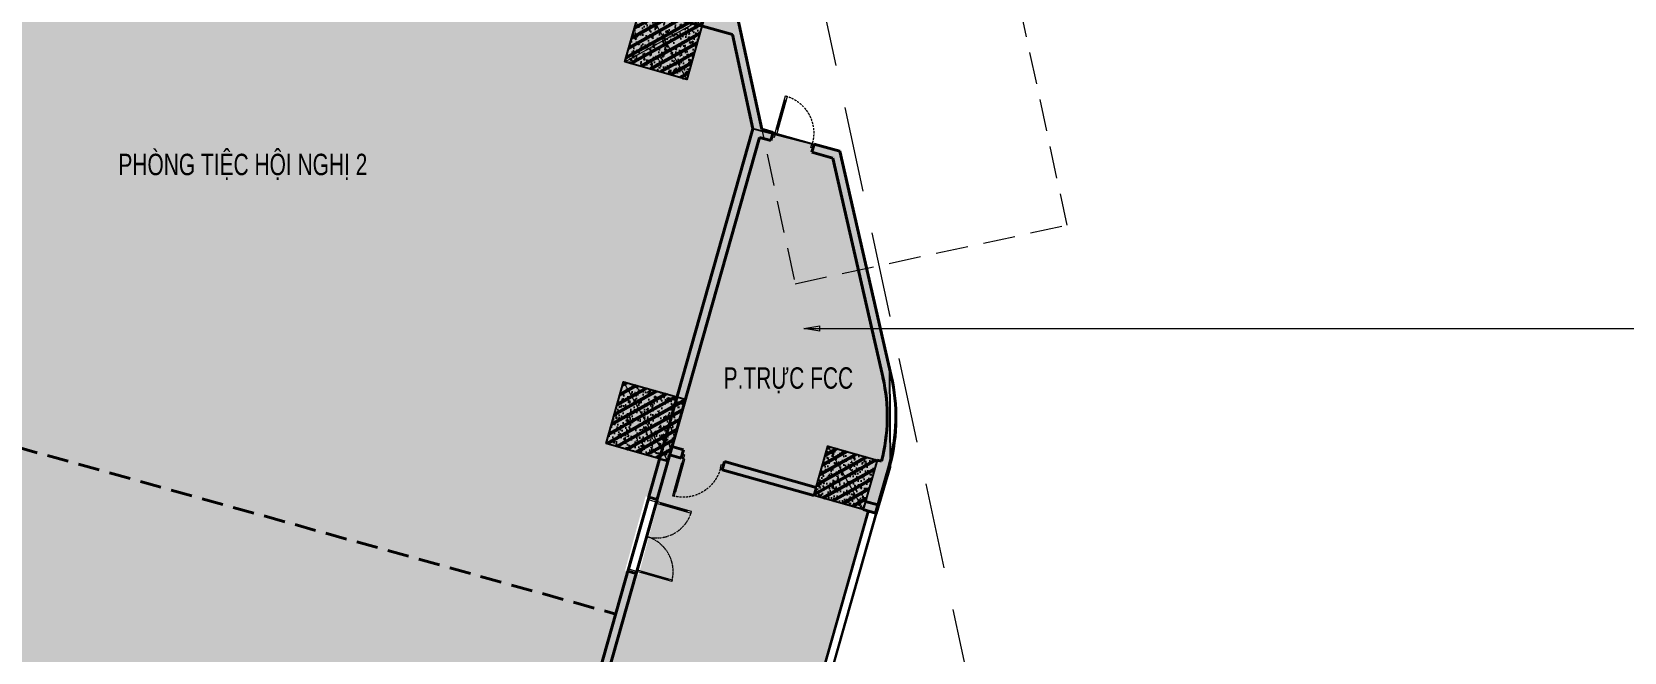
# Model space of a CAD drawing. Header units: millimetres. Extents: x -11451263 to 11578383104, y -507 to 1450429.
# Drawn here: x 11446361 to 11483542, y 1133750 to 1148244 of the extents above; entities that cross this region are included whole.
import ezdxf

# ---------------------------------------------------------------- set-up
doc = ezdxf.new("R2010")
doc.units = ezdxf.units.MM
doc.header["$MEASUREMENT"] = 0
for name, pattern in [('DASH2-1', [3, 2, -1]), ('DASHED2', [0.375, 0.25, -0.125]), ('HIDDEN', [0.375, 0.25, -0.125]), ('HIDDEN2', [0.1875, 0.125, -0.0625]), ('Xref_ST_MBDV Cot vach 30.7.2022$0$HIDDEN', [0.375, 0.25, -0.125])]:
    doc.linetypes.add(name, pattern=pattern)
doc.layers.get('0').update_dxf_attribs({"linetype": 'CONTINUOUS', "lineweight": 13})
doc.layers.get('Defpoints').update_dxf_attribs({"color": 5, "linetype": 'CONTINUOUS', "lineweight": 13})
doc.layers.add('A-AREA-NON-PLOT', color=4, linetype='CONTINUOUS', plot=False)
for name, color, linetype, lineweight in [('A-DOOR', 1, 'CONTINUOUS', 9), ('CUA', 37, 'CONTINUOUS', 13), ('DO DIEN TICH THONG THUY', 141, 'CONTINUOUS', 13), ('KT-Chu viet', 255, 'CONTINUOUS', 20), ('KT-Kich thuoc', 159, 'CONTINUOUS', 18), ('KT-Net cat', 1, 'CONTINUOUS', 40), ('KT-Net cua', 87, 'CONTINUOUS', 9), ('KT-Net khuat', 8, 'HIDDEN', 18), ('KT-Net thay', 7, 'CONTINUOUS', 25), ('KT-Net to mau', 159, 'CONTINUOUS', 18)]:
    doc.layers.add(name, color=color, linetype=linetype, lineweight=lineweight)
for name, color, linetype in [('A-WALL-PATT', 251, 'CONTINUOUS'), ('SPE-MEP-Electric', 2, 'CONTINUOUS'), ('xref.asix of  podium$0$xref.asix of  podium$0$KT-Net cot vach', 6, 'CONTINUOUS')]:
    doc.layers.add(name, color=color, linetype=linetype)
doc.styles.add('Xref_ST_MBDV Cot vach 30.7.2022$0$Arial', font='arial.ttf', dxfattribs={"width": 0.7})
doc.dimstyles.new('SPE-DIM150', dxfattribs={"dimscale": 150, "dimtxt": 2.5, "dimasz": 2.5, "dimexe": 1.25, "dimexo": 0.625, "dimtad": 1, "dimdec": 0, "dimtxsty": 'Standard', "dimcen": 2.5, "dimadec": 0, "dimazin": 0, "dimtfac": 1, "dimtdec": 0, "dimtmove": 0, "dimatfit": 3, "dimldrblk": 'CLOSEDBLANK', "dimfxl": 0, "dimarcsym": 0})

# ---------------------------------------------------------------- blocks, each defined once
blk = doc.blocks.new('*U81')
h = blk.add_hatch()
h.set_pattern_fill('VATLIEU04', color=250, scale=40, style=0, pattern_type=2)
h.set_pattern_definition([(49.99999999999999, (550.0000000000146, 1549.999999999985), (286.9040730403014, -25.10085399303804), [30, -330]), (355, (550.0000000000146, 1549.999999999985), (-55.50053344520001, 300.8768534800047), [24, -264]), (100.4514, (573.9086720000146, 1547.908263999985), (231.4037526856086, 275.7758168243814), [25.49607600000001, -280.4568448]), (46.1842, (550.0000000000146, 1629.999999999985), (426.8964194502578, -66.20760573160723), [45, -495.0000000000001]), (96.63559999999998, (585.5746980000147, 1624.482677199985), (373.8650822194813, 389.6471483601767), [38.2441152, -420.6852000000001]), (351.1842, (550.0000000000146, 1629.999999999985), (373.8647780534509, 389.6474403701299), [36.00000000000001, -396.0000000000001]), (21, (590.0000000000146, 1609.999999999985), (238.7628208473847, -161.0475562661355), [30, -330]), (326.0000000000001, (590.0000000000146, 1609.999999999985), (97.32613276863269, 290.0600180187412), [24, -264]), (71.4514, (609.8968932000146, 1596.579357599985), (336.089051432596, 129.012198683981), [25.496076, -280.4568448]), (37.50000000000001, (550.0000000000146, 1549.999999999985), (4.863942126916267, 133.1575415325246), [0, -260.8, 0, -268.0000000000001, 0, -265.0000000000001]), (7.499999999999999, (550.0000000000146, 1549.999999999985), (105.2278149768594, 157.7646847529441), [0, -152.8, 0, -254.8, 0, -101]), (327.5, (460.8000000000145, 1549.999999999985), (213.5289744689636, -9.021948693751904), [0, -100, 0, -312.0000000000001, 0, -414.0000000000001]), (317.5, (420.8000000000145, 1549.999999999985), (233.2744677369545, 40.04199293292709), [0, -130, 0, -207.2, 0, -294]), (45, (550.0000000000146, 1549.999999999985), (-120.2081528017131, 120.2081528017131), []), (45, (550.0000000000146, 1598.999999999985), (-120.2081528017131, 120.2081528017131), [])])
h.paths.add_polyline_path([(-475.0000000000001, -474.9999999999999), (1025, -475.0000000000146), (1025.000000000015, 1024.999999999985), (-474.9999999999854, 1025)])
at = {"color": 6, "ltscale": 0.25}
blk.add_lwpolyline([(-475.0000000000001, -474.9999999999999), (1025, -475.0000000000146), (1025.000000000015, 1024.999999999985), (-474.9999999999854, 1025)], close=True, dxfattribs=at)
at = {"layer": 'Defpoints', "linetype": 'ByBlock', "ltscale": 30}
for p, q in [((1025, -475.0000000000146), (-474.9999999999854, 1025)), ((-475.0000000000001, -474.9999999999999), (1025.000000000015, 1024.999999999985))]:
    blk.add_line(p, q, dxfattribs=at)
blk = doc.blocks.new('*U83')
h = blk.add_hatch()
h.set_pattern_fill('VATLIEU04', color=250, scale=40, style=0, pattern_type=2)
h.set_pattern_definition([(49.99999999999999, (250.0000000000291, 1250.000000000029), (286.9040730403014, -25.10085399303804), [30, -330]), (355, (250.0000000000291, 1250.000000000029), (-55.50053344520001, 300.8768534800047), [24, -264]), (100.4514, (273.9086720000291, 1247.908264000028), (231.4037526856086, 275.7758168243814), [25.49607600000001, -280.4568448]), (46.1842, (250.0000000000291, 1330.000000000029), (426.8964194502578, -66.20760573160723), [45, -495.0000000000001]), (96.63559999999998, (285.5746980000292, 1324.482677200029), (373.8650822194813, 389.6471483601767), [38.2441152, -420.6852000000001]), (351.1842, (250.0000000000291, 1330.000000000029), (373.8647780534509, 389.6474403701299), [36.00000000000001, -396.0000000000001]), (21, (290.0000000000291, 1310.000000000029), (238.7628208473847, -161.0475562661355), [30, -330]), (326.0000000000001, (290.0000000000291, 1310.000000000029), (97.32613276863269, 290.0600180187412), [24, -264]), (71.4514, (309.8968932000291, 1296.579357600029), (336.089051432596, 129.012198683981), [25.496076, -280.4568448]), (37.50000000000001, (250.0000000000291, 1250.000000000029), (4.863942126916267, 133.1575415325246), [0, -260.8, 0, -268.0000000000001, 0, -265.0000000000001]), (7.499999999999999, (250.0000000000291, 1250.000000000029), (105.2278149768594, 157.7646847529441), [0, -152.8, 0, -254.8, 0, -101]), (327.5, (160.8000000000291, 1250.000000000029), (213.5289744689636, -9.021948693751904), [0, -100, 0, -312.0000000000001, 0, -414.0000000000001]), (317.5, (120.8000000000291, 1250.000000000029), (233.2744677369545, 40.04199293292709), [0, -130, 0, -207.2, 0, -294]), (45, (250.0000000000291, 1250.000000000029), (-120.2081528017131, 120.2081528017131), []), (45, (250.0000000000291, 1299.000000000029), (-120.2081528017131, 120.2081528017131), [])])
h.paths.add_polyline_path([(-475.0000000000001, -474.9999999999999), (725.0000000000146, -475.0000000000001), (725.0000000000291, 725.0000000000286), (-474.9999999999854, 725.0000000000289)])
at = {"color": 6, "ltscale": 0.25}
blk.add_lwpolyline([(-475.0000000000001, -474.9999999999999), (725.0000000000146, -475.0000000000001), (725.0000000000291, 725.0000000000286), (-474.9999999999854, 725.0000000000289)], close=True, dxfattribs=at)
at = {"layer": 'Defpoints', "linetype": 'ByBlock', "ltscale": 30}
for p, q in [((725.0000000000146, -475.0000000000001), (-474.9999999999854, 725.0000000000289)), ((-475.0000000000001, -474.9999999999999), (725.0000000000291, 725.0000000000286))]:
    blk.add_line(p, q, dxfattribs=at)
blk = doc.blocks.new('gfdgdfg')
at = {"layer": 'xref.asix of  podium$0$xref.asix of  podium$0$KT-Net cot vach', "linetype": 'ByBlock', "xscale": -0.9999999999999977, "rotation": 254.2212213650004}
for name, p in [('*U81', (11534.93400091678, 51945.7562105956)), ('*U81', (11093.83513820916, 43029.73509521945)), ('*U83', (15946.21754143015, 41814.46359195979))]:
    blk.add_blockref(name, p, dxfattribs=at)
blk = doc.blocks.new('*U206')
at = {"layer": 'CUA'}
for p, q in [((11461107.92862839, 1137466.122524484), (11461118.80717122, 1137504.614826387)), ((11461113.3678998, 1137485.368675435), (11461738.86780559, 1137308.592354432)), ((11461733.42853417, 1137289.346203481), (11461744.30707701, 1137327.838505384)), ((11460667.34764371, 1135907.18429768), (11460656.46910088, 1135868.691995777)), ((11460661.9083723, 1135887.938146728), (11461287.40827808, 1135711.161825726)), ((11461292.8475495, 1135730.407976677), (11461281.96900667, 1135691.915674774))]:
    blk.add_line(p, q, dxfattribs=at)
for points in [[(11460843.64156946, 1137634.339486595), (11460827.32375521, 1137576.60103374), (11460981.36447885, 1137533.066650828), (11460984.08411456, 1137542.689726304), (11461022.57641646, 1137531.81118347), (11461036.174595, 1137579.92656085)], [(11461022.57641646, 1137531.81118347), (11461011.69787363, 1137493.318881567), (11461829.65928893, 1137262.149846397), (11461840.53783176, 1137300.642148301)], [(11460354.10714203, 1135902.185901226), (11460370.42495628, 1135959.924354081), (11460524.46567992, 1135916.389971169), (11460521.74604422, 1135906.766895694), (11460560.23834612, 1135895.88835286), (11460546.64016758, 1135847.772975481)], [(11460560.23834612, 1135895.88835286), (11460571.11688895, 1135934.380654764), (11461389.07830426, 1135703.211619594), (11461378.19976143, 1135664.71931769)]]:
    blk.add_lwpolyline(points, close=True, dxfattribs=at)
at = {"layer": 'CUA', "linetype": 'HIDDEN2'}
for centre, radius, start, end in [((11461022.57641646, 1137531.811183471), 849.9999998530715, 254.2188558074565, 344.2188165182764), ((11460560.23834612, 1135895.888352859), 849.9999998541882, 344.2188950469619, 74.2188558074565)]:
    blk.add_arc(centre, radius, start, end, dxfattribs=at)
blk = doc.blocks.new('KHHFG-flat-22')
blk.add_wipeout([(435.7730796767742, 1834.954686340178), (741.8232201580604, 1748.3217561286879), (276.98477550439907, 9.13652867381461), (-44.72998550860211, 100.22334619238961)]).dxf.layer = 'KT-Kich thuoc'
at = {"layer": 'KT-Net cat'}
for p, q in [((704.8876855485141, 1758.760331517551), (512.4261760320514, 1813.153045684798)), ((215.3532580453902, 26.60674586519599), (22.89174852892756, 80.99946003220975))]:
    blk.add_line(p, q, dxfattribs=at)
at = {"layer": 'CUA'}
blk.add_blockref('*U206', (-11460331.28591821, -1135821.162721953), dxfattribs=at)
blk = doc.blocks.new('_ClosedBlank')
at = {"linetype": 'ByBlock', "lineweight": -2}
for p, q in [((-1, 0.1666666666666666), (0, 0)), ((-1, 0.1666666666666666), (-1, -0.1666666666666666)), ((0, 0), (-1, -0.1666666666666666))]:
    blk.add_line(p, q, dxfattribs=at)
blk = doc.blocks.new('*U403')
blk.add_line((-115.2665469908114, 40.16992836457487), (-789.5467732266898, -150.3624447349845))
for points in [[(-175.8776527910106, 990.1682430595247), (-159.5622214370537, 932.4291168128077), (-217.3013476842425, 916.1136854587178), (-220.0205862432352, 925.7368731665036), (-258.5133370743799, 914.8599189305324), (-272.109529869344, 962.9758574694628)], [(-13.59619279496413, 48.11593853893079), (-880.3401731865656, -196.8012057404851), (-891.2171274225368, -158.3084549093404), (-24.47314703093541, 86.60868937007544)], [(-109.8280698728257, 20.92355294900256), (-120.705024108797, 59.4163037801472), (-794.9852503446756, -131.1160693194121), (-784.1082961087043, -169.6088201505569)], [(96.23187707833335, 27.19238559006153), (79.9164457243764, 84.9315118367785), (22.17731947718769, 68.61608048268826), (24.89655803618052, 58.99289277490209), (-13.59619279496413, 48.11593853893079), (0, 0)]]:
    blk.add_lwpolyline(points, close=True)
at = {"linetype": 'Xref_ST_MBDV Cot vach 30.7.2022$0$HIDDEN', "ltscale": 200}
blk.add_arc((-13.59619279496413, 48.11593853893079), 900.6828160385103, 105.7787796124274, 195.7787796124265, dxfattribs=at)
blk = doc.blocks.new('*U404')
blk.add_line((77.1972071649117, 94.55469954443146), (751.4774334007898, 285.0870726439917))
for points in [[(-368.3414069476788, 935.783471879401), (-352.0259755937218, 878.044345632684), (-294.2868493465331, 894.3597769867747), (-297.0060879055259, 903.9829646945605), (-258.5133370743813, 914.8599189305321), (-272.1095298693452, 962.9758574694624)], [(-96.2318770783333, -27.1923855900617), (-112.5473084322903, 30.54674065665524), (-54.80818218510166, 46.86217201074558), (-52.08894362610882, 37.23898430295942), (-13.59619279496418, 48.11593853893076), (0, 0)], [(-13.59619279496418, 48.11593853893076), (853.1477875966369, 293.0330828183477), (842.2708333606655, 331.5258336494923), (-24.47314703093555, 86.60868937007538)], [(82.63568428289736, 75.30832412885917), (71.75873004692599, 113.8010749600038), (746.0389562828043, 304.3334480595641), (756.9159105187756, 265.8406972284194)]]:
    blk.add_lwpolyline(points, close=True)
at = {"linetype": 'Xref_ST_MBDV Cot vach 30.7.2022$0$HIDDEN', "ltscale": 200}
blk.add_arc((-13.59619279496418, 48.11593853893076), 900.6828160385103, 15.77877961242793, 105.7787796124266, dxfattribs=at)
blk = doc.blocks.new('WWW')
at = {"layer": 'Defpoints', "linetype": 'DASH2-1', "lineweight": 13, "ltscale": 1000, "flags": 128}
blk.add_lwpolyline([(11429816.83619249, 1022160.11654377), (11450185.49670112, 1019986.391927242), (11488615.66733754, 1021167.255579472), (11491469.21243858, 1024811.360972404), (11462655.78743005, 1159053.890039921), (11457975.31629252, 1176930.890178204), (11455625.97722399, 1177744.852323532), (11446686.1578691, 1170981.351434231), (11423166.61122441, 1153069.948107719), (11399484.09766066, 1135982.713739872, 0.6848770391193201), (11429816.83619249, 1022160.116543293)], format="xyb", dxfattribs=at)
blk = doc.blocks.new('jghjghjgh')
at = {"layer": 'Defpoints', "linetype": 'HIDDEN', "ltscale": 3000}
blk.add_lwpolyline([(11456995.77774215, 1172367.241821016, -0.04936889496549526), (11457249.8197955, 1171653.323593088), (11460683.7409027, 1158584.298666778), (11464181.07898177, 1142359.473471625), (11470535.1379773, 1143729.121052945), (11467007.22539706, 1160095.787170816), (11464105.43263023, 1171139.605761609), (11463521.29164023, 1173362.764946121, 0.04606759245574055), (11462873.52186552, 1175142.511901599), (11456995.77774215, 1172367.241821016)], format="xyb", dxfattribs=at)
blk = doc.blocks.new('jghhjkghjkgj')
at = {"layer": 'DO DIEN TICH THONG THUY', "elevation": -4.458499265995849e-05}
blk.add_lwpolyline([(11459061.63099016, 1131341.177577575), (11461019.48263443, 1138269.872760584), (11459768.46652989, 1138623.374231291), (11460176.35228911, 1140066.852394418), (11461427.36853648, 1139713.350883349), (11463196.96419227, 1145975.819941127), (11462721.75061389, 1148180.427286701), (11462006.54458033, 1148382.524113277), (11461653.04355572, 1147131.509587444), (11460209.5653926, 1147539.395346669), (11460563.06641721, 1148790.409872502), (11454211.81253029, 1150592.052066512), (11455120.93643695, 1153809.375525362), (11442035.17496802, 1157507.038735291), (11441182.62323233, 1154489.920080539, -0.9741855212315015), (11440766.72061774, 1153018.070942766), (11438816.88569281, 1146117.746798815, -0.9741872173702011), (11438400.98233688, 1144645.89779817), (11436451.14815146, 1137745.573510659, -0.9741867399860822), (11436035.24552326, 1136273.724324743), (11434085.40993924, 1129373.397848282, -0.6648393743021612)], format="xyb", dxfattribs=at)
blk = doc.blocks.new('hgjghj')
at = {"layer": 'A-WALL-PATT', "true_color": 0xabb2b5}
h = blk.add_hatch(color=253, dxfattribs=at)
h.dxf.hatch_style = 1
h.paths.add_polyline_path([(11436646.17136091, 1159706.713283914), (11438087.66350975, 1159308.11628282), (11436673.0740462, 1154210.155760627), (11440725.9132041, 1153085.835649046), (11441971.60424749, 1157548.418025512), (11447537.79554045, 1155970.17274347), (11448413.24744521, 1159048.092548282), (11461376.22735796, 1155371.720585502), (11462672.15178921, 1149363.61790881), (11462891.90907088, 1148340.168152346), (11463402.9580671, 1145969.3133993), (11465230.02074549, 1145453.047526964), (11463196.96368791, 1145975.824693159), (11462721.75046521, 1148180.430388643), (11454209.98407263, 1150585.612805712), (11456000.14885051, 1156896.405837467), (11448413.24744521, 1159048.092548282), (11437830.24358869, 1162038.54771273), (11437150.54177543, 1161524.811073833)])
h = blk.add_hatch(color=253, dxfattribs=at)
h.dxf.hatch_style = 1
h.paths.add_polyline_path([(11436646.17136091, 1159706.713283914), (11438087.66350975, 1159308.11628282), (11436673.0740462, 1154210.155760627), (11440725.9132041, 1153085.835649046), (11441971.60424749, 1157548.418025512), (11447537.79554045, 1155970.17274347), (11448413.24744521, 1159048.092548282), (11461376.22735796, 1155371.720585502), (11462672.15178921, 1149363.61790881), (11462891.90907088, 1148340.168152346), (11463402.9580671, 1145969.3133993), (11465230.02074549, 1145453.047526964), (11463196.96368791, 1145975.824693159), (11462721.75046521, 1148180.430388643), (11454209.98407263, 1150585.612805712), (11456000.14885051, 1156896.405837467), (11448413.24744521, 1159048.092548282), (11437830.24358869, 1162038.54771273), (11437150.54177543, 1161524.811073833)])
at = {"layer": 'A-WALL-PATT', "true_color": 0xf1f36d}
h = blk.add_hatch(color=51, dxfattribs=at)
h.dxf.hatch_style = 1
edge = h.paths.add_edge_path()
edge.add_line((11400417.05586829, 1114522.350381664), (11393729.01960206, 1120045.581987843))
edge.add_arc((11392149.10396375, 1120557.367867341), 1660.740259835773, 342.0511804980709, 379.3502188658068)
edge.add_arc((11397533.13523959, 1122828.642478871), 4187.139603217248, 140.7168945068903, 204.2689907995104, ccw=False)
edge.add_line((11394292.17639442, 1125479.741085247), (11406004.72675393, 1139669.725478306))
edge.add_arc((11408120.9540236, 1137814.948923545), 2814.003184967923, 115.4434671180532, 138.7669147827584, ccw=False)
edge.add_arc((11408115.79161046, 1137836.215813024), 2792.584686983439, 71.94266584896172, 115.53528081579589, ccw=False)
edge.add_line((11408981.40498902, 1140491.25681324), (11423513.44763289, 1135368.358255168))
edge.add_arc((11425517.46095461, 1142387.897456994), 7299.999999973054, 254.0664472672063, 262.0883661501967)
edge.add_arc((11425521.42779026, 1142381.825045945), 7294.532962953937, 262.0509395264984, 344.2586533052253)
edge.add_line((11432542.38819936, 1140402.854080646), (11435749.36737028, 1151752.125144082))
edge.add_line((11435749.36737028, 1151752.125144082), (11436166.57614448, 1151636.760471315))
edge.add_line((11436166.57614448, 1151636.760471315), (11436865.80121384, 1154156.690270835))
edge.add_line((11436865.80121384, 1154156.690270835), (11440536.37299814, 1153137.427071508))
edge.add_line((11440536.37299814, 1153137.427071508), (11441971.60424749, 1157548.418025512))
edge.add_line((11441971.60424749, 1157548.418025512), (11455125.33422193, 1153818.897437573))
edge.add_line((11455125.33422193, 1153818.897437573), (11454209.98407263, 1150585.612805712))
edge.add_line((11454209.98407263, 1150585.612805712), (11462721.75046521, 1148180.430388643))
edge.add_line((11462721.75046521, 1148180.430388643), (11463196.96368791, 1145975.824693159))
edge.add_line((11463196.96368791, 1145975.824693159), (11461019.48234244, 1138269.87590302))
edge.add_line((11461019.48234244, 1138269.87590302), (11461212.14889807, 1138215.432862774))
edge.add_line((11461212.14889807, 1138215.432862774), (11456484.44378505, 1121485.199508943))
edge.add_line((11456484.44378505, 1121485.199508943), (11433498.48707169, 1127980.375289916))
edge.add_line((11433498.48707169, 1127980.375289916), (11434360.13498955, 1131062.21576507))
edge.add_line((11434360.13498955, 1131062.21576507), (11430758.28740374, 1132085.485766223))
edge.add_arc((11430348.3651532, 1130642.584609345), 1500.000000001147, 74.14037105058911, 112.3576097474198)
edge.add_arc((11425517.45981355, 1142387.896593245), 11199.99999999515, 260.41868680835734, 292.3576097474101, ccw=False)
edge.add_line((11423653.25163431, 1131344.13238604), (11417121.09710871, 1133199.890468421))
edge.add_arc((11416828.42877972, 1131138.282557969), 2082.278061939741, 81.9202111196944, 134.1726098351656)
edge.add_line((11415377.45098069, 1132631.783597126), (11413602.48157145, 1130479.593746917))
edge.add_line((11413602.48157145, 1130479.593746917), (11412260.91782368, 1128863.988514861))
edge.add_line((11412260.91782368, 1128863.988514861), (11408249.28489205, 1124006.33463445))
edge.add_line((11408249.28489205, 1124006.33463445), (11414417.73426215, 1118912.197574505))
edge.add_line((11414417.73426215, 1118912.197574505), (11412507.43298836, 1116599.029136439))
edge.add_line((11412507.43298836, 1116599.029136439), (11406338.98360082, 1121693.166205778))
edge.add_line((11406338.98360082, 1121693.166205778), (11402391.02811761, 1116912.617240839))
edge.add_line((11402391.02811761, 1116912.617240839), (11410024.96139093, 1110608.228485444))
edge.add_line((11410024.96139093, 1110608.228485444), (11408053.24149849, 1108221.550500113))
edge.add_line((11408053.24149849, 1108221.550500113), (11400417.05586829, 1114522.350381664))
at = {"layer": 'A-WALL-PATT', "true_color": 0xd0c825}
h = blk.add_hatch(color=52, dxfattribs=at)
h.dxf.hatch_style = 1
edge = h.paths.add_edge_path()
edge.add_line((11434361.07816308, 1131061.947813371), (11430730.175649, 1132093.177848439))
edge.add_arc((11430348.36515321, 1130642.584609343), 1500.000000002161, 75.2536507090389, 112.3576097474619)
edge.add_arc((11425492.89847952, 1142607.275461451), 11412.39205654459, 260.7236010809254, 292.0526954748424, ccw=False)
edge.add_line((11423653.25163431, 1131344.13238604), (11417121.09710871, 1133199.890468421))
edge.add_arc((11416828.42877972, 1131138.282557967), 2082.278061941354, 81.92021111970071, 127.7504224256268)
edge.add_line((11415553.61002969, 1132784.708712345), (11413470.94639642, 1130328.854003374))
edge.add_line((11413470.94639642, 1130328.854003374), (11412260.95250716, 1128863.885829329))
edge.add_line((11412260.95250716, 1128863.885829329), (11415537.78850277, 1126157.585260574))
edge.add_line((11415537.78850277, 1126157.585260574), (11413659.44350937, 1123883.112498133))
edge.add_line((11413659.44350937, 1123883.112498133), (11416049.98709855, 1121908.911858659))
edge.add_line((11416049.98709855, 1121908.911858659), (11417928.33209408, 1124183.384598063))
edge.add_line((11417928.33209408, 1124183.384598063), (11420973.73409569, 1121668.376432222))
edge.add_line((11420973.73409569, 1121668.376432222), (11415335.35281762, 1114840.75723089))
edge.add_line((11415335.35281762, 1114840.75723089), (11417764.10748545, 1112835.000493269))
edge.add_line((11417764.10748545, 1112835.000493269), (11416949.46815665, 1111848.560295892))
edge.add_line((11416949.46815665, 1111848.560295892), (11427011.75030405, 1103538.7482484))
edge.add_line((11427011.75030405, 1103538.7482484), (11429716.08780842, 1102774.579879877))
edge.add_line((11429716.08780842, 1102774.579879877), (11431908.84636927, 1110629.129771512))
edge.add_line((11431908.84636927, 1110629.129771512), (11431716.37453831, 1110683.512062877))
edge.add_line((11431716.37453831, 1110683.512062877), (11431908.84636927, 1110629.129771512))
edge.add_line((11431908.84636927, 1110629.129771512), (11431908.84635689, 1110629.129782731))
edge.add_line((11431908.84635689, 1110629.129782731), (11431716.37452593, 1110683.512074097))
edge.add_line((11431716.37452593, 1110683.512074097), (11434134.15181285, 1119248.904846185))
edge.add_line((11434134.15181285, 1119248.904846185), (11430669.80822657, 1120227.829743062))
edge.add_line((11430669.80822657, 1120227.829743062), (11431579.23611405, 1123452.025938361))
edge.add_line((11431579.23611405, 1123452.025938361), (11441040.94299098, 1120785.704411457))
edge.add_line((11441040.94299098, 1120785.704411457), (11441464.24107139, 1122278.687483122))
edge.add_line((11441464.24107139, 1122278.687483122), (11452967.50546274, 1119016.839694185))
edge.add_line((11452967.50546274, 1119016.839694185), (11454530.31738956, 1118573.691170896))
edge.add_line((11454530.31738956, 1118573.691170896), (11455581.75914259, 1118275.54598005))
edge.add_line((11455581.75914259, 1118275.54598005), (11460201.50824946, 1116965.577096693))
edge.add_line((11460201.50824946, 1116965.577096693), (11465901.09754366, 1137046.34405069))
edge.add_line((11465901.09754366, 1137046.34405069), (11466088.14646366, 1136993.339583889))
edge.add_line((11466088.14646366, 1136993.339583889), (11466408.70787149, 1138072.098239512))
edge.add_line((11466408.70787149, 1138072.098239512), (11466395.08457054, 1140356.34918477))
edge.add_line((11466395.08457054, 1140356.34918477), (11465230.02074549, 1145453.047526964))
edge.add_line((11465230.02074549, 1145453.047526964), (11463196.96368791, 1145975.824693159))
edge.add_line((11463196.96368791, 1145975.824693159), (11461019.48234244, 1138269.87590302))
edge.add_line((11461019.48234244, 1138269.87590302), (11461211.99817668, 1138215.476419039))
edge.add_line((11461211.99817668, 1138215.476419039), (11456480.47191651, 1121471.143337305))
edge.add_line((11456480.47191651, 1121471.143337305), (11433498.47785199, 1127980.342313983))
edge.add_line((11433498.47785199, 1127980.342313983), (11434361.07816308, 1131061.947813371))
blk.add_lwpolyline([(11436646.17136091, 1159706.713283914), (11438087.66350975, 1159308.11628282), (11436673.0740462, 1154210.155760627), (11440725.9132041, 1153085.835649046), (11441971.60424749, 1157548.418025512), (11447537.79554045, 1155970.17274347), (11448413.24744521, 1159048.092548282), (11461376.22735796, 1155371.720585502), (11462672.15178921, 1149363.61790881), (11462891.90907088, 1148340.168152346), (11463402.9580671, 1145969.3133993), (11465230.02074549, 1145453.047526964), (11463196.96368791, 1145975.824693159), (11463196.96368791, 1145975.824693159), (11462721.75046521, 1148180.430388643), (11454209.98407263, 1150585.612805712), (11456000.14885051, 1156896.405837467), (11448413.24744521, 1159048.092548282), (11437830.24358869, 1162038.54771273), (11437150.54177543, 1161524.811073833), (11436646.17136091, 1159706.713283915, 2.147125910902834)], format="xyb")
at = {"elevation": 0.01012449279239614}
blk.add_lwpolyline([(11408981.40498902, 1140491.25681324), (11423513.44763289, 1135368.358255168, 0.03501652560913594), (11424512.64759908, 1135157.382252657, 0.3749180468456424), (11432542.38819936, 1140402.854080646), (11435749.36737028, 1151752.125144082), (11436166.57614448, 1151636.760471315), (11436865.80121384, 1154156.690270835), (11440536.37299814, 1153137.427071508), (11441971.60424749, 1157548.418025512), (11455125.33422193, 1153818.897437573), (11454209.98407263, 1150585.612805712), (11462721.75046521, 1148180.430388643), (11463196.96368791, 1145975.824693159), (11461019.48234244, 1138269.87590302), (11461212.14889807, 1138215.432862774), (11456484.44378505, 1121485.199508943), (11433498.48707169, 1127980.375289916), (11434360.13498955, 1131062.21576507), (11430758.28740374, 1132085.485766223, 0.1683171906706813), (11429777.78578238, 1132029.826182248, -0.1402690821070839), (11423653.25163431, 1131344.13238604), (11417121.09710871, 1133199.890468421, 0.2320284830295415)], format="xyb", dxfattribs=at)
at = {"layer": 'A-AREA-NON-PLOT'}
blk.add_lwpolyline([(11460201.50824946, 1116965.577096693), (11465901.09754366, 1137046.34405069), (11466088.14646366, 1136993.339583889), (11466408.70787149, 1138072.098239512), (11466395.08457054, 1140356.34918477), (11465230.02074549, 1145453.047526964), (11463196.96368791, 1145975.824693159), (11461019.48234244, 1138269.87590302), (11461211.99817668, 1138215.476419039), (11456480.47191651, 1121471.143337305)], dxfattribs=at)
blk = doc.blocks.new('A$C26E72C3C')
at = {"layer": 'SPE-MEP-Electric'}
blk.add_leader([(9826.91794298403, -43153.25404523988, 1.507023988159576e-08), (38184.45469961315, -43153.25404523988, 1.507023988159576e-08)], dimstyle='SPE-DIM150', override={"dimgap": 0.625, "dimtad": 0, "dimfxl": 2}, dxfattribs=at)

msp = doc.modelspace()

# ---------------------------------------------------------------- linework, layer by layer
at = {"layer": 'A-DOOR'}
msp.add_line((11466181.41689363, 1141287.934066475), (11466181.80972312, 1141289.34315702), dxfattribs=at)
at = {"layer": 'Defpoints'}
msp.add_lwpolyline([(11408984.64382008, 1140702.177438887), (11423574.16220311, 1135559.017284526, 0.4147556202997158), (11432349.92342858, 1140457.238060434), (11435553.45642203, 1151794.313347022), (11433077.12435248, 1152494.053913879), (11434874.54104011, 1158854.980989113), (11436385.44558275, 1158430.28531724), (11436686.36172181, 1159745.873653856), (11437366.17136149, 1162151.670580565), (11441484.23328177, 1161006.034461542), (11442199.05969503, 1163539.799348409), (11453816.8233547, 1160256.950477291), (11453101.0852224, 1157705.432412999), (11457917.50067941, 1156344.450754404), (11458882.83012744, 1159760.682461787), (11460494.28788626, 1159305.330430245), (11460683.74090252, 1158584.298666668), (11463402.94378169, 1145969.379797972), (11465221.58680413, 1145455.430726045), (11466466.3568265, 1140043.184019015, -0.1334181393599056), (11466322.7747049, 1137820.818772324), (11455910.51446479, 1101099.324739948)], format="xyb", dxfattribs=at)
at = {"layer": 'KT-Net cat'}
for p, q in [((11460683.74090252, 1158584.298666668), (11463402.95587659, 1145969.32129698)), ((11462721.75046521, 1148180.430388643), (11454211.76167471, 1150585.110506065)), ((11463196.96387154, 1145975.823841258), (11462721.75046521, 1148180.430388643)), ((11463402.95724384, 1145969.320910635), (11463669.22805579, 1145894.080760014)), ((11463348.57286645, 1145776.857045205), (11463614.84328461, 1145701.617005859)), ((11463669.22844211, 1145894.08212718), (11463614.84328461, 1145701.617005859)), ((11464631.54721289, 1145622.158271281), (11464577.16242553, 1145429.694459869)), ((11464631.54719671, 1145622.158214025), (11465230.02074549, 1145453.047526964)), ((11464577.16242553, 1145429.694459869), (11465061.48406831, 1145292.839680012)), ((11465061.48406831, 1145292.839680012), (11466252.66688388, 1140081.880974715)), ((11465230.02074549, 1145453.047526964), (11466429.37740563, 1140206.331450134)), ((11461573.40010098, 1138477.059307653), (11461307.11942521, 1138552.302636896)), ((11461519.0153298, 1138284.595553498), (11461252.73465403, 1138359.83888274)), ((11461573.40010098, 1138477.059307653), (11461519.0153298, 1138284.595553498)), ((11462535.71887176, 1138205.135451754), (11462481.33410058, 1138012.671697601)), ((11464675.23355561, 1137600.569584131), (11462535.71887176, 1138205.135451754)), ((11466101.93992231, 1138236.579753096), (11466198.18164306, 1138210.785455379)), ((11464620.84878443, 1137408.105829975), (11462481.33410058, 1138012.671697598)), ((11466064.32694756, 1137000.22007075), (11466376.10194948, 1138103.569224039)), ((11465775.63131493, 1137081.797222595), (11466064.32694756, 1137000.22007075)), ((11465830.01608283, 1137274.260977679), (11466118.71171545, 1137192.683825834))]:
    msp.add_line(p, q, dxfattribs=at)
at = {"layer": 'KT-Net cat', "linetype": 'DASHED2', "ltscale": 2000}
msp.add_line((11437336.46702487, 1140964.838063409), (11459993.90052168, 1134640.416111169), dxfattribs=at)
at = {"layer": 'KT-Net cat'}
for radius, start in [(4050, 344.9964416296448), (4250, 344.2212213649229)]:
    msp.add_arc((11462286.24715395, 1139259.245541847), radius, start, 12.87611482633854, dxfattribs=at)

# ---------------------------------------------------------------- block references
at = {"layer": 'CUA', "xscale": -1, "rotation": 270}
msp.add_blockref('*U404', (11463669.2279248, 1145894.080797028), dxfattribs=at)
at = {"layer": 'KT-Net thay'}
msp.add_blockref('gfdgdfg', (11449260.89648508, 1095921.579832584), dxfattribs=at)
at = {"layer": 'KT-Net to mau'}
for name, p in [('hgjghj', (0.0007611755281686783, -0.0002150859218090773)), ('jghhjkghjkgj', (-0.0001486800611019135, 0.003101942013017833, 4.458499265995849e-05))]:
    msp.add_blockref(name, p, dxfattribs=at)

# ---------------------------------------------------------------- texts
at = {"layer": 'KT-Chu viet', "char_height": 500, "attachment_point": 2, "style": 'Xref_ST_MBDV Cot vach 30.7.2022$0$Arial'}
for s, insert in [('PHÒNG TI{\\fArial|b0|i0|c0|p34;ỆC HỘI NGHỊ} 2', (11451288.05473658, 1145395.419614412)), ('{\\fArial|b0|i0|c163|p34;P}.TRỰC FCC', (11464026.68496816, 1140405.587973041))]:
    msp.add_mtext(s, dxfattribs=dict(at, insert=insert))

# ---------------------------------------------------------------- next in the draw order: block references
at = {"layer": 'KT-Net cat'}
msp.add_blockref('KHHFG-flat-22', (11460257.01732455, 1135558.331564605), dxfattribs=at)

# ---------------------------------------------------------------- next in the draw order: linework, layer by layer
for p, q in [((11456695.89329609, 1122969.007377027), (11463196.96387154, 1145975.823841258)), ((11456888.35705025, 1122914.622605847), (11463348.57286645, 1145776.857045205))]:
    msp.add_line(p, q, dxfattribs=at)
at = {"layer": 'KT-Net cua', "elevation": -5.182676567327002e-10}
for points in [[(11466064.32878451, 1137000.219551681), (11455923.59617082, 1101112.903555353, -0.3234729152935819), (11429976.68302607, 1096445.404439229, -0.3243065971787024)], [(11465871.61586566, 1137053.722547111), (11455744.78918977, 1101215.618654388, -0.3241237920390659), (11430037.6557536, 1096661.182492219)]]:
    msp.add_lwpolyline(points, format="xyb", dxfattribs=at)

# ---------------------------------------------------------------- next in the draw order: block references
at = {"layer": 'CUA', "xscale": -1, "rotation": 270}
msp.add_blockref('*U403', (11461519.0153298, 1138284.595553498), dxfattribs=at)
at = {"layer": 'Defpoints'}
msp.add_blockref('A$C26E72C3C', (11454561.83942981, 1184463.447598675), dxfattribs=at)
at = {"layer": 'KT-Kich thuoc'}
msp.add_blockref('WWW', (0, 0), dxfattribs=at)
at = {"layer": 'KT-Net khuat'}
msp.add_blockref('jghjghjgh', (-1.7508864402771e-07, -1.098960638046265e-07), dxfattribs=at)

doc.saveas('drawing.dxf')
